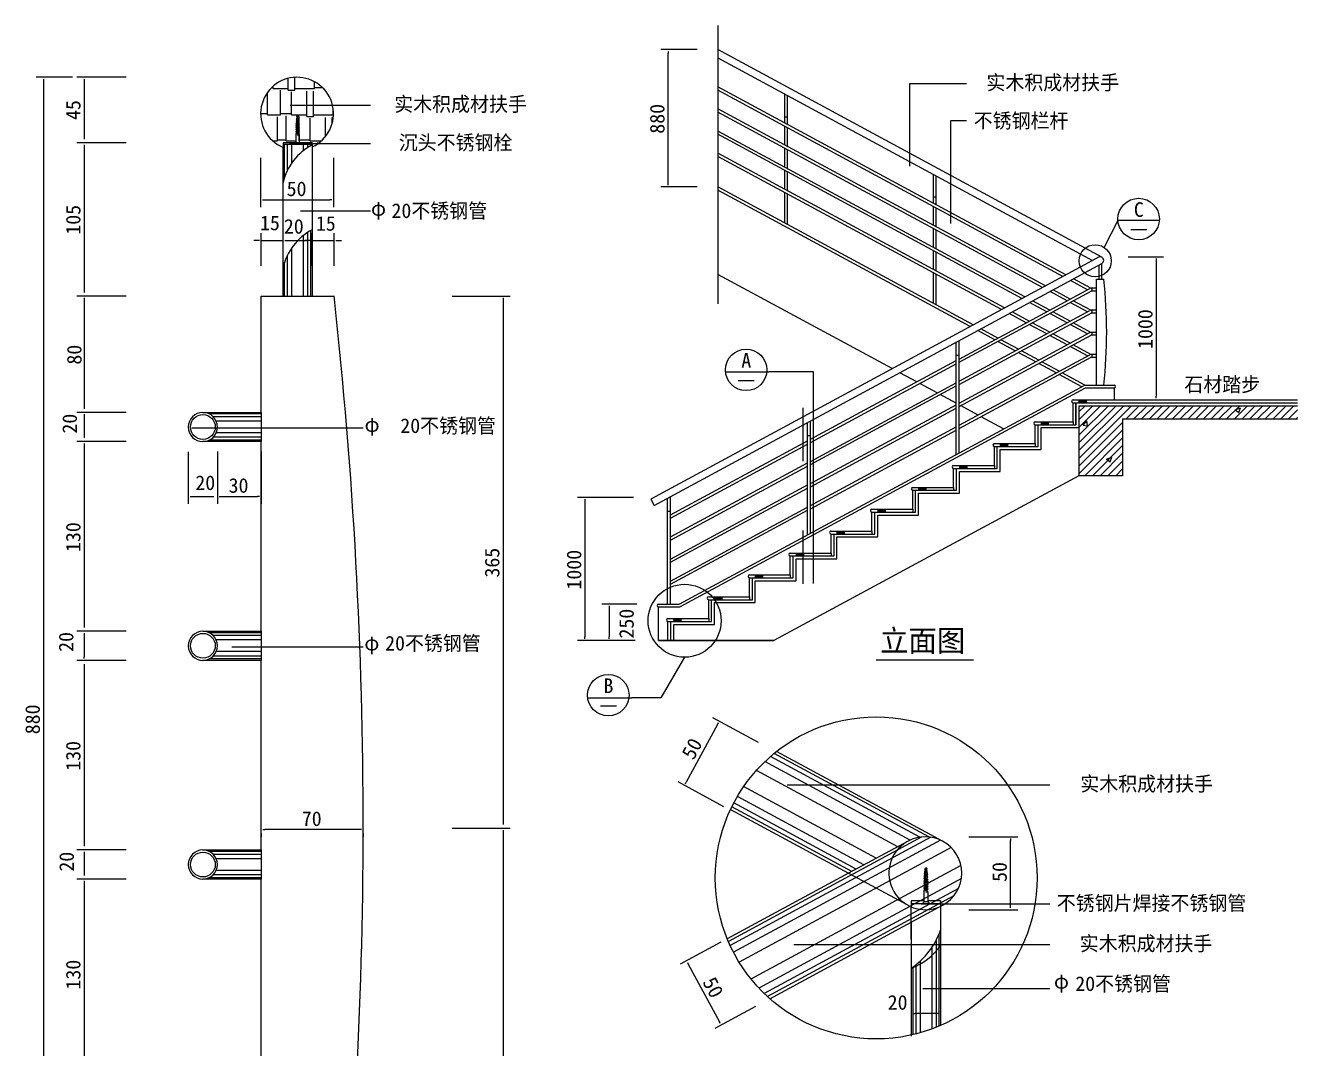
# Model space of a CAD drawing. Header units: metres. Extents: x 120532 to 121405, y 148755 to 149939.
# Drawn here: x 120532 to 121405, y 149237 to 149939 of the extents above; entities that cross this region are included whole.
import ezdxf

# ---------------------------------------------------------------- set-up
doc = ezdxf.new("R2010")
doc.units = ezdxf.units.M
for name, color, linetype in [('2', 2, 'Continuous'), ('3', 3, 'Continuous'), ('4', 4, 'Continuous'), ('7', 7, 'Continuous'), ('bh', 3, 'Continuous'), ('DIM', 3, 'Continuous'), ('TEXT', 3, 'Continuous')]:
    doc.layers.add(name, color=color, linetype=linetype)

# ---------------------------------------------------------------- blocks, each defined once
blk = doc.blocks.new('_DOT')
at = {"color": 0, "linetype": 'ByBlock'}
blk.add_line((-0.5, 0), (-1, 0), dxfattribs=at)

msp = doc.modelspace()

# ---------------------------------------------------------------- linework, layer by layer
for p, q in [((120713.59, 149884), (120727.22, 149884)), ((120720.95, 149884), (120722.2, 149884)), ((120713.25, 149857.66), (120726.88, 149857.66)), ((120720.61, 149857.66), (120721.86, 149857.66)), ((121138.71, 149852.2), (121138.71, 149853.45)), ((120646.26, 149662.82), (120659.89, 149662.82)), ((120653.62, 149662.81), (120654.87, 149662.81)), ((120673.61, 149512.7), (120687.24, 149512.7)), ((120680.97, 149512.7), (120682.22, 149512.7)), ((121054.66, 149417.95), (121068.29, 149417.95)), ((121062.02, 149417.94), (121063.27, 149417.94)), ((121146.45, 149336.38), (121160.08, 149336.38)), ((121153.81, 149336.37), (121155.06, 149336.37)), ((121059.15, 149308.45), (121072.78, 149308.45)), ((121066.51, 149308.45), (121067.76, 149308.45)), ((121147.62, 149278.41), (121161.25, 149278.41)), ((121154.98, 149278.41), (121156.23, 149278.41))]:
    msp.add_line(p, q)
at = {"layer": '2'}
for p, q in [((121254.72, 149677.94), (121404.72, 149677.94)), ((121254.72, 149677.94), (121254.72, 149629.94)), ((121284.72, 149668.94), (121284.72, 149629.94)), ((121284.72, 149668.94), (121404.72, 149668.94)), ((121284.72, 149629.94), (121254.72, 149629.94)), ((120966.39, 149516.94), (121045.46, 149516.94))]:
    msp.add_line(p, q, dxfattribs=at)
at = {"layer": '3'}
for p, q in [((121006.98, 149938.68), (121006.98, 149747.8)), ((120717.78, 149871.13), (120719.65, 149871.81)), ((120717.87, 149872.42), (120719.54, 149873.04)), ((120717.99, 149873.68), (120719.41, 149874.21)), ((120718.08, 149874.9), (120719.32, 149875.35)), ((120718.13, 149876.1), (120719.23, 149876.5)), ((120718.15, 149871.9), (120719.31, 149872.33)), ((120718.19, 149873.17), (120719.28, 149873.57)), ((120718.24, 149874.37), (120719.16, 149874.71)), ((120718.33, 149875.58), (120719.1, 149875.86)), ((120717.72, 149869.81), (120719.72, 149870.49)), ((120717.72, 149868.47), (120719.72, 149869.16)), ((120717.72, 149867.14), (120719.72, 149867.83)), ((120717.72, 149865.8), (120719.72, 149866.49)), ((120717.72, 149864.47), (120719.72, 149865.15)), ((120718.05, 149869.26), (120719.4, 149869.72)), ((120718.05, 149867.91), (120719.38, 149868.39)), ((120718.05, 149866.58), (120719.38, 149867.06)), ((120718.05, 149865.24), (120719.38, 149865.72)), ((120718.13, 149870.6), (120719.33, 149871.04)), ((120718.72, 149864.16), (120719.38, 149864.41)), ((120718.72, 149863.49), (120719.72, 149863.83)), ((120709.72, 149834.49), (120709.72, 149857.16)), ((120711.72, 149839.34), (120711.72, 149857.16)), ((120714.72, 149844.43), (120714.72, 149857.16)), ((120719.72, 149858.26), (120717.72, 149858.26)), ((120722.72, 149852.9), (120722.72, 149857.16)), ((120725.72, 149855.04), (120725.72, 149857.16)), ((120727.72, 149856.25), (120727.72, 149857.16)), ((120722.72, 149753.16), (120722.72, 149794.73)), ((120725.72, 149753.16), (120725.72, 149796.86)), ((120727.72, 149753.16), (120727.72, 149798.07)), ((120714.72, 149753.16), (120714.72, 149786.25)), ((120709.72, 149753.16), (120709.72, 149776.31)), ((120711.72, 149753.16), (120711.72, 149781.16)), ((120693.72, 149672.32), (120658.08, 149672.32)), ((120693.72, 149670.32), (120660.86, 149670.32)), ((120693.72, 149667.32), (120662.88, 149667.32)), ((120693.72, 149654.32), (120658.08, 149654.32)), ((120693.72, 149656.32), (120660.86, 149656.32)), ((120693.72, 149659.32), (120662.88, 149659.32)), ((120693.72, 149522.32), (120658.08, 149522.32)), ((120693.72, 149520.32), (120660.86, 149520.32)), ((120693.72, 149517.32), (120662.88, 149517.32)), ((120693.72, 149506.32), (120660.86, 149506.32)), ((120693.72, 149509.32), (120662.88, 149509.32)), ((120693.72, 149504.32), (120658.08, 149504.32)), ((121145.66, 149382.1), (121043.17, 149437.45)), ((121151.67, 149382.27), (121045.63, 149439.53)), ((121130.42, 149375.56), (121033.48, 149427.9)), ((121138.89, 149380.07), (121039.26, 149433.87)), ((121107.27, 149363.05), (121020.39, 149409.97)), ((121115.69, 149367.6), (121024.69, 149416.74)), ((121098.85, 149358.51), (121016.6, 149402.92)), ((121102.01, 149360.21), (121017.96, 149405.6)), ((121147.05, 149382.27), (121014.25, 149310.55)), ((121153.05, 149382.1), (121015.48, 149307.8)), ((121159.83, 149380.07), (121017.68, 149303.31)), ((121167.15, 149374.94), (121021.62, 149296.35)), ((120693.72, 149372.32), (120658.08, 149372.32)), ((120693.72, 149370.32), (120660.86, 149370.32)), ((120693.72, 149367.32), (120662.88, 149367.32)), ((120693.72, 149359.32), (120662.88, 149359.32)), ((121173.8, 149362.62), (121029.76, 149284.83)), ((121096.74, 149357.37), (121137.48, 149335.37)), ((121148.81, 149357.02), (121149.13, 149357.88)), ((121148.81, 149357.02), (121150.6, 149357.68)), ((121149.07, 149356.38), (121148.81, 149357.02)), ((121148.93, 149358.54), (121149.25, 149359.4)), ((121148.93, 149358.54), (121150.48, 149359.12)), ((121149.13, 149357.88), (121148.93, 149358.54)), ((121149, 149360.04), (121149.73, 149361.37)), ((121149, 149360.04), (121150.37, 149360.55)), ((121149.25, 149359.4), (121149, 149360.04)), ((121149.13, 149357.88), (121150.28, 149358.3)), ((121149.25, 149359.4), (121150.2, 149359.75)), ((121149.73, 149361.37), (121150.37, 149360.55)), ((121150.37, 149360.55), (121150.2, 149359.75)), ((121150.2, 149359.75), (121150.48, 149359.12)), ((121150.48, 149359.12), (121150.28, 149358.3)), ((121150.28, 149358.3), (121150.6, 149357.68)), ((121150.6, 149357.68), (121150.43, 149356.88)), ((120693.72, 149354.32), (120658.08, 149354.32)), ((120693.72, 149356.32), (120660.86, 149356.32)), ((121174.08, 149353.68), (121035.15, 149278.65)), ((121148.48, 149352.19), (121148.99, 149353.17)), ((121148.48, 149352.19), (121150.98, 149353.04)), ((121148.9, 149351.5), (121148.48, 149352.19)), ((121148.48, 149350.51), (121148.9, 149351.5)), ((121148.48, 149350.51), (121150.98, 149351.37)), ((121148.9, 149349.81), (121148.48, 149350.51)), ((121148.48, 149348.85), (121148.9, 149349.81)), ((121148.48, 149348.85), (121150.98, 149349.71)), ((121148.9, 149348.14), (121148.48, 149348.85)), ((121148.55, 149353.83), (121149.02, 149354.8)), ((121148.55, 149353.83), (121150.89, 149354.68)), ((121148.99, 149353.17), (121148.55, 149353.83)), ((121148.66, 149355.45), (121149.07, 149356.38)), ((121148.66, 149355.45), (121150.76, 149356.22)), ((121149.02, 149354.8), (121148.66, 149355.45)), ((121148.9, 149351.5), (121150.59, 149352.08)), ((121148.9, 149349.81), (121150.56, 149350.41)), ((121148.9, 149348.14), (121150.56, 149348.74)), ((121148.99, 149353.17), (121150.49, 149353.72)), ((121149.02, 149354.8), (121150.47, 149355.34)), ((121149.07, 149356.38), (121150.43, 149356.88)), ((121150.43, 149356.88), (121150.76, 149356.22)), ((121150.76, 149356.22), (121150.47, 149355.34)), ((121150.47, 149355.34), (121150.89, 149354.68)), ((121150.89, 149354.68), (121150.49, 149353.72)), ((121150.49, 149353.72), (121150.98, 149353.04)), ((121150.98, 149351.37), (121150.56, 149350.41)), ((121150.56, 149350.41), (121150.98, 149349.71)), ((121150.98, 149349.71), (121150.56, 149348.74)), ((121150.56, 149348.74), (121150.98, 149348.04)), ((121150.98, 149353.04), (121150.59, 149352.08)), ((121150.59, 149352.08), (121150.98, 149351.37)), ((121172.06, 149346.9), (121038.8, 149274.94)), ((121168.91, 149341.79), (121041.1, 149272.77)), ((121148.48, 149347.17), (121148.9, 149348.14)), ((121148.48, 149347.17), (121150.98, 149348.04)), ((121148.9, 149346.48), (121148.48, 149347.17)), ((121148.48, 149345.51), (121148.9, 149346.48)), ((121148.48, 149345.51), (121150.98, 149346.36)), ((121148.48, 149337.75), (121148.48, 149345.51)), ((121148.48, 149345.51), (121148.48, 149345.51)), ((121148.9, 149346.48), (121150.56, 149347.07)), ((121149.73, 149345.12), (121150.56, 149345.43)), ((121149.73, 149344.29), (121150.98, 149344.71)), ((121150.98, 149348.04), (121150.56, 149347.07)), ((121150.56, 149347.07), (121150.98, 149346.36)), ((121150.98, 149346.36), (121150.56, 149345.43)), ((121150.56, 149345.43), (121150.98, 149344.71)), ((121150.98, 149344.71), (121150.98, 149337.75)), ((121148.48, 149338.37), (121139.73, 149338.37)), ((121139.73, 149338.37), (121139.73, 149334.3)), ((121159.73, 149336.37), (121139.73, 149336.37)), ((121139.73, 149312.2), (121139.73, 149334.3)), ((121147.23, 149336.37), (121148.48, 149337.75)), ((121152.23, 149336.37), (121147.23, 149336.37)), ((121150.98, 149337.75), (121148.48, 149337.75)), ((121159.73, 149338.37), (121150.98, 149338.37)), ((121150.98, 149337.75), (121152.23, 149336.37)), ((121159.73, 149338.37), (121159.73, 149334.62)), ((121158.73, 149315.64), (121158.73, 149252.53)), ((121153.73, 149306.27), (121153.73, 149250.55)), ((121156.73, 149311.32), (121156.73, 149251.7)), ((121145.73, 149296.97), (121145.73, 149247.95)), ((121140.73, 149292.93), (121140.73, 149246.66)), ((121142.73, 149294.42), (121142.73, 149247.15))]:
    msp.add_line(p, q, dxfattribs=at)
for centre, radius in [((121265.89, 149777.29), 11.04), ((120984.22, 149530.48), 25.03), ((121115.67, 149354.18), 110.4)]:
    msp.add_circle(centre, radius, dxfattribs=at)
for centre, radius, start, end in [((120747.06, 149821.92), 39.41, 117.75, 166.68), ((120747.06, 149763.74), 39.41, 117.75, 166.68), ((121149.36, 149357.37), 25, 114.44, 294.44)]:
    msp.add_arc(centre, radius, start, end, dxfattribs=at)
at = {"layer": '4'}
for p, q in [((121270.45, 149779.81), (121006.98, 149922.08)), ((121006.98, 149916.4), (121264, 149777.61)), ((120708.72, 149858.16), (120708.72, 149855.09)), ((120717.63, 149858.16), (120708.72, 149858.16)), ((120708.72, 149753.16), (120708.72, 149855.09)), ((120728.72, 149858.16), (120719.81, 149858.16)), ((120728.72, 149858.16), (120728.72, 149855.41)), ((120728.72, 149855.41), (120728.72, 149753.16)), ((121182.2, 149733.44), (121006.98, 149827.97)), ((121264, 149777.61), (120960.93, 149613.96)), ((121268.07, 149779.81), (121264, 149777.61)), ((120963.32, 149609.56), (121270.45, 149775.41)), ((121126.52, 149703.38), (121006.98, 149767.87)), ((120693.72, 149673.32), (120693.72, 149753.16)), ((120693.72, 149753.16), (120708.72, 149753.16)), ((120708.72, 149753.16), (120728.72, 149753.16)), ((120728.72, 149753.16), (120743.72, 149753.16)), ((121199.17, 149724.29), (121187.47, 149730.6)), ((121213.19, 149716.73), (121201.24, 149723.17)), ((121227.21, 149709.17), (121215.26, 149715.61)), ((121241.22, 149701.6), (121229.28, 149708.05)), ((121143.46, 149694.24), (121131.79, 149700.54)), ((121258.79, 149692.13), (121243.29, 149700.49)), ((120980.39, 149541.94), (121258.79, 149692.13)), ((121157.48, 149686.67), (121145.53, 149693.12)), ((121258.79, 149692.13), (121278.8, 149692.13)), ((121278.8, 149690.13), (121278.8, 149681.94)), ((121170.55, 149679.62), (121159.55, 149685.56)), ((121250.72, 149681.94), (121278.8, 149681.94)), ((121250.72, 149666.94), (121250.72, 149679.94)), ((121278.8, 149681.94), (121404.72, 149681.94)), ((120653.72, 149673.32), (120693.72, 149673.32)), ((120693.72, 149673.32), (120693.72, 149653.32)), ((121185.52, 149671.55), (121173.57, 149678)), ((121203.08, 149662.07), (121187.59, 149670.43)), ((121224.72, 149666.94), (121250.72, 149666.94)), ((121224.72, 149651.94), (121224.72, 149664.94)), ((120693.72, 149653.32), (120653.72, 149653.32)), ((120693.72, 149523.32), (120693.72, 149653.32)), ((121196.72, 149651.94), (121224.72, 149651.94)), ((121196.72, 149649.94), (121196.72, 149649.94)), ((121196.72, 149636.94), (121196.72, 149649.94)), ((121168.72, 149636.94), (121196.72, 149636.94)), ((121254.72, 149629.94), (121045.46, 149516.94)), ((121168.72, 149621.94), (121168.72, 149634.94)), ((121168.72, 149634.94), (121168.72, 149634.94)), ((121140.72, 149621.94), (121168.72, 149621.94)), ((121140.72, 149606.94), (121140.72, 149619.94)), ((121140.72, 149619.94), (121140.72, 149619.94)), ((120960.93, 149613.96), (120963.32, 149609.56)), ((121112.72, 149606.94), (121140.72, 149606.94)), ((121112.72, 149591.94), (121112.72, 149604.94)), ((121084.72, 149591.94), (121112.72, 149591.94)), ((121084.72, 149576.94), (121084.72, 149589.94)), ((121084.72, 149589.94), (121084.72, 149589.94)), ((121056.72, 149576.94), (121084.72, 149576.94)), ((121056.72, 149561.94), (121056.72, 149574.94)), ((121028.72, 149561.94), (121056.72, 149561.94)), ((121028.72, 149546.94), (121028.72, 149559.94)), ((121028.72, 149559.94), (121028.72, 149559.94)), ((120966.39, 149541.94), (120980.39, 149541.94)), ((121000.72, 149546.94), (121028.72, 149546.94)), ((121000.72, 149531.94), (121000.72, 149544.94)), ((121000.72, 149544.94), (121000.72, 149544.94)), ((120966.39, 149516.94), (120966.39, 149539.94)), ((120972.72, 149531.94), (121000.72, 149531.94)), ((120653.72, 149523.32), (120693.72, 149523.32)), ((120693.72, 149523.32), (120693.72, 149503.32)), ((120972.72, 149516.94), (120972.72, 149529.94)), ((121045.46, 149516.94), (120966.39, 149516.94)), ((120693.72, 149503.32), (120653.72, 149503.32)), ((120693.72, 149373.32), (120693.72, 149503.32)), ((121161.24, 149379.37), (121047.32, 149440.89)), ((121015.74, 149401.12), (121096.74, 149357.37)), ((121137.48, 149379.37), (121096.74, 149357.37)), ((120653.72, 149373.32), (120693.72, 149373.32)), ((120693.72, 149373.32), (120693.72, 149353.32)), ((121096.74, 149357.37), (121013.47, 149312.41)), ((120693.72, 149353.32), (120653.72, 149353.32)), ((120693.72, 149223.32), (120693.72, 149353.32)), ((121042.68, 149271.35), (121161.24, 149335.37)), ((121159.73, 149334.56), (121159.73, 149252.95)), ((121139.73, 149323.76), (121139.73, 149245.6))]:
    msp.add_line(p, q, dxfattribs=at)
for centre, radius, start, end in [((120718.35, 149878.16), 25, 294.5, 247.34), ((121269.26, 149777.61), 2.5, 61.63, 118.37), ((121269.26, 149777.61), 2.5, 298.37, 61.63), ((117450.74, 149389.67), 3312.97, 353.65, 6.3), ((121278.8, 149691.13), 1, 270, 90), ((121250.72, 149680.94), 1, 90, 270), ((120653.72, 149663.32), 10, 90, 270), ((120653.72, 149663.32), 10, 270, 90), ((121224.72, 149665.94), 1, 90, 270), ((121196.72, 149650.94), 1, 90, 270), ((121168.72, 149635.94), 1, 90, 270), ((121140.72, 149620.94), 1, 90, 270), ((121112.71, 149605.94), 1, 89.41, 270.59), ((121084.71, 149590.94), 1, 89.82, 270.18), ((121056.72, 149575.94), 1, 90, 270), ((121028.72, 149560.94), 1, 90, 270), ((120966.39, 149540.94), 1, 90, 270), ((121000.72, 149545.94), 1, 90, 270), ((120972.72, 149530.94), 1, 90, 270), ((120653.72, 149513.32), 10, 90, 270), ((120653.72, 149513.32), 10, 270, 90), ((121149.36, 149357.37), 25, 61.63, 118.37), ((121149.36, 149357.37), 25, 298.37, 61.63), ((120653.72, 149363.32), 10, 90, 270), ((120653.72, 149363.32), 10, 270, 90)]:
    msp.add_arc(centre, radius, start, end, dxfattribs=at)
at = {"layer": '7'}
for p, q in [((121245.71, 149767.74), (121006.98, 149896.52)), ((121243.64, 149766.62), (121006.98, 149894.29)), ((121052.88, 149871.76), (121052.88, 149891.61)), ((121054.88, 149870.68), (121054.88, 149890.53)), ((121231.7, 149760.17), (121006.98, 149881.4)), ((120717.78, 149871.13), (120718.15, 149871.9)), ((120717.87, 149872.42), (120718.19, 149873.17)), ((120718.15, 149871.9), (120717.87, 149872.42)), ((120717.99, 149873.68), (120718.24, 149874.37)), ((120718.19, 149873.17), (120717.99, 149873.68)), ((120718.08, 149874.9), (120718.33, 149875.58)), ((120718.24, 149874.37), (120718.08, 149874.9)), ((120718.13, 149876.1), (120718.72, 149877.16)), ((120718.33, 149875.58), (120718.13, 149876.1)), ((120718.72, 149877.16), (120719.23, 149876.5)), ((120719.23, 149876.5), (120719.1, 149875.86)), ((120719.1, 149875.86), (120719.32, 149875.35)), ((120719.32, 149875.35), (120719.16, 149874.71)), ((120719.16, 149874.71), (120719.41, 149874.21)), ((120719.41, 149874.21), (120719.28, 149873.57)), ((120719.28, 149873.57), (120719.54, 149873.04)), ((120719.54, 149873.04), (120719.31, 149872.33)), ((120719.31, 149872.33), (120719.65, 149871.81)), ((120719.65, 149871.81), (120719.33, 149871.04)), ((121229.63, 149759.05), (121006.98, 149879.17)), ((121052.88, 149876.09), (121054.88, 149876.09)), ((120717.72, 149869.81), (120718.13, 149870.6)), ((120718.05, 149869.26), (120717.72, 149869.81)), ((120717.72, 149868.47), (120718.05, 149869.26)), ((120718.05, 149867.91), (120717.72, 149868.47)), ((120717.72, 149867.14), (120718.05, 149867.91)), ((120718.05, 149866.58), (120717.72, 149867.14)), ((120717.72, 149865.8), (120718.05, 149866.58)), ((120718.05, 149865.24), (120717.72, 149865.8)), ((120717.72, 149864.47), (120718.05, 149865.24)), ((120717.72, 149858.26), (120717.72, 149864.47)), ((120717.72, 149864.47), (120717.72, 149864.47)), ((120718.13, 149870.6), (120717.78, 149871.13)), ((120719.33, 149871.04), (120719.72, 149870.49)), ((120719.72, 149869.16), (120719.38, 149868.39)), ((120719.38, 149868.39), (120719.72, 149867.83)), ((120719.72, 149867.83), (120719.38, 149867.06)), ((120719.38, 149867.06), (120719.72, 149866.49)), ((120719.72, 149866.49), (120719.38, 149865.72)), ((120719.38, 149865.72), (120719.72, 149865.15)), ((120719.72, 149865.15), (120719.38, 149864.41)), ((120719.38, 149864.41), (120719.72, 149863.83)), ((120719.72, 149870.49), (120719.4, 149869.72)), ((120719.4, 149869.72), (120719.72, 149869.16)), ((120719.72, 149863.83), (120719.72, 149858.26)), ((121217.69, 149752.6), (121006.98, 149866.28)), ((121215.62, 149751.49), (121006.98, 149864.04)), ((121052.88, 149856.64), (121052.88, 149869.53)), ((121054.88, 149855.56), (121054.88, 149868.45)), ((120728.72, 149857.16), (120708.72, 149857.16)), ((120716.72, 149857.16), (120717.72, 149858.26)), ((120720.72, 149857.16), (120716.72, 149857.16)), ((120719.72, 149858.26), (120720.72, 149857.16)), ((121052.88, 149841.51), (121052.88, 149854.4)), ((121203.68, 149745.04), (121006.98, 149851.15)), ((121201.61, 149743.92), (121006.98, 149848.92)), ((121054.88, 149840.43), (121054.88, 149853.33)), ((121052.88, 149826.39), (121052.88, 149839.28)), ((121054.88, 149825.31), (121054.88, 149838.2)), ((121154.88, 149816.74), (121154.88, 149836.54)), ((121156.88, 149815.66), (121156.88, 149835.46)), ((121180.1, 149732.31), (121006.98, 149825.7)), ((121052.88, 149803.21), (121052.88, 149824.16)), ((121054.88, 149802.13), (121054.88, 149823.08)), ((121154.88, 149821.07), (121156.88, 149821.07)), ((121154.88, 149801.61), (121154.88, 149814.51)), ((121156.88, 149800.53), (121156.88, 149813.43)), ((121154.88, 149786.49), (121154.88, 149799.38)), ((121156.88, 149785.41), (121156.88, 149798.3)), ((121154.88, 149771.37), (121154.88, 149784.26)), ((121156.88, 149770.29), (121156.88, 149783.18)), ((121154.88, 149748.19), (121154.88, 149769.13)), ((121156.88, 149747.11), (121156.88, 149768.05)), ((121268.3, 149774.25), (121268.3, 149764.61)), ((121270.3, 149775.33), (121270.3, 149764.61)), ((121260.64, 149757.45), (121248.9, 149763.78)), ((121262.87, 149758.48), (121250.97, 149764.9)), ((121266.8, 149758.48), (121262.8, 149758.48)), ((121266.8, 149692.13), (121266.8, 149764.61)), ((121266.8, 149764.61), (121271.8, 149764.61)), ((121172.55, 149709.93), (121262.24, 149758.31)), ((121172.55, 149707.7), (121263.04, 149756.51)), ((121234.67, 149743.44), (121222.95, 149749.76)), ((121246.62, 149749.89), (121234.89, 149756.21)), ((121248.69, 149751), (121236.96, 149757.33)), ((121262.87, 149743.35), (121250.76, 149749.89)), ((121266.8, 149756.48), (121262.98, 149756.48)), ((121172.55, 149694.8), (121262.24, 149743.19)), ((121172.55, 149692.57), (121263.04, 149741.39)), ((121218.59, 149734.76), (121206.87, 149741.08)), ((121220.65, 149735.88), (121208.94, 149742.2)), ((121232.6, 149742.32), (121220.88, 149748.65)), ((121246.62, 149734.76), (121234.67, 149741.21)), ((121248.69, 149735.88), (121236.74, 149742.32)), ((121260.64, 149742.32), (121248.69, 149748.77)), ((121266.8, 149743.36), (121262.8, 149743.36)), ((121266.8, 149741.36), (121262.98, 149741.36)), ((121232.6, 149727.2), (121220.65, 149733.65)), ((121234.67, 149728.32), (121222.72, 149734.76)), ((121260.64, 149727.2), (121248.69, 149733.65)), ((121262.86, 149728.23), (121250.76, 149734.76)), ((121172.55, 149679.68), (121262.24, 149728.06)), ((121172.55, 149677.45), (121263.04, 149726.26)), ((121197.07, 149723.15), (121185.36, 149729.47)), ((121246.62, 149719.64), (121234.67, 149726.08)), ((121248.69, 149720.75), (121236.74, 149727.2)), ((121266.8, 149728.23), (121262.8, 149728.23)), ((121266.8, 149726.23), (121262.98, 149726.23)), ((121170.55, 149644.53), (121170.55, 149721.47)), ((121172.55, 149645.6), (121172.55, 149722.55)), ((121211.08, 149715.59), (121199.14, 149722.04)), ((121260.64, 149712.08), (121248.69, 149718.52)), ((121262.86, 149713.11), (121250.76, 149719.64)), ((121070.56, 149654.91), (121170.55, 149708.85)), ((121070.56, 149652.67), (121170.55, 149706.62)), ((121172.55, 149712.26), (121170.55, 149712.26)), ((121172.55, 149664.56), (121262.24, 149712.94)), ((121172.55, 149662.32), (121263.04, 149711.14)), ((121225.1, 149708.03), (121213.15, 149714.47)), ((121239.12, 149700.47), (121227.17, 149706.91)), ((121266.8, 149713.11), (121262.8, 149713.11)), ((121266.8, 149711.11), (121262.98, 149711.11)), ((121256.68, 149690.99), (121241.19, 149699.35)), ((120980.9, 149539.94), (121259.29, 149690.13)), ((121070.56, 149639.78), (121170.55, 149693.73)), ((121070.56, 149637.55), (121170.55, 149691.49)), ((121259.29, 149690.13), (121278.8, 149690.13)), ((121250.72, 149679.94), (121404.72, 149679.94)), ((121252.72, 149664.94), (121252.72, 149679.94)), ((121252.72, 149679.94), (121252.72, 149664.94)), ((121254.72, 149681.94), (121254.72, 149679.94)), ((121259.72, 149681.94), (121259.72, 149679.94)), ((121070.56, 149624.66), (121170.55, 149678.6)), ((121070.56, 149622.42), (121170.55, 149676.37)), ((121068.56, 149589.5), (121068.56, 149666.39)), ((121070.56, 149590.58), (121070.56, 149667.47)), ((121070.56, 149609.53), (121170.55, 149663.48)), ((121224.72, 149664.94), (121252.72, 149664.94)), ((121226.72, 149649.94), (121226.72, 149664.94)), ((121228.72, 149666.94), (121228.72, 149664.94)), ((121228.72, 149647.94), (121228.72, 149662.94)), ((121228.72, 149662.94), (121254.72, 149662.94)), ((121233.72, 149666.94), (121233.72, 149664.94)), ((121250.72, 149666.94), (121250.72, 149664.94)), ((120974.49, 149603.08), (121068.56, 149653.83)), ((121070.56, 149657.24), (121068.56, 149657.24)), ((121070.56, 149607.3), (121170.55, 149661.24)), ((120974.49, 149600.84), (121068.56, 149651.59)), ((121196.72, 149649.94), (121226.72, 149649.94)), ((121198.72, 149634.94), (121198.72, 149649.94)), ((121200.72, 149651.94), (121200.72, 149649.94)), ((121200.72, 149632.94), (121200.72, 149647.94)), ((121200.72, 149647.94), (121228.72, 149647.94)), ((121205.72, 149651.94), (121205.72, 149649.94)), ((121224.72, 149651.94), (121224.72, 149649.94)), ((120974.49, 149587.95), (121068.56, 149638.7)), ((120974.49, 149585.72), (121068.56, 149636.47)), ((121172.72, 149636.94), (121172.72, 149634.94)), ((121177.72, 149636.94), (121177.72, 149634.94)), ((121196.72, 149636.94), (121196.72, 149634.94)), ((121168.72, 149634.94), (121198.72, 149634.94)), ((121170.72, 149619.94), (121170.72, 149634.94)), ((121172.72, 149617.94), (121172.72, 149632.94)), ((121172.72, 149632.94), (121200.72, 149632.94)), ((120974.49, 149572.83), (121068.56, 149623.58)), ((120974.49, 149570.6), (121068.56, 149621.35)), ((121140.72, 149619.94), (121170.72, 149619.94)), ((121142.72, 149604.94), (121142.72, 149619.94)), ((121144.72, 149621.94), (121144.72, 149619.94)), ((121149.72, 149621.94), (121149.72, 149619.94)), ((121168.72, 149621.94), (121168.72, 149619.94)), ((120972.49, 149541.94), (120972.49, 149614.52)), ((120974.49, 149541.94), (120974.49, 149615.6)), ((121144.72, 149602.94), (121144.72, 149617.94)), ((121144.72, 149617.94), (121172.72, 149617.94)), ((120974.49, 149605.45), (120972.49, 149605.45)), ((120974.49, 149557.7), (121068.56, 149608.45)), ((120974.49, 149555.47), (121068.56, 149606.22)), ((121112.72, 149604.94), (121142.72, 149604.94)), ((121114.72, 149589.94), (121114.72, 149604.94)), ((121116.72, 149606.94), (121116.72, 149604.94)), ((121116.72, 149587.94), (121116.72, 149602.94)), ((121116.72, 149602.94), (121144.72, 149602.94)), ((121121.72, 149606.94), (121121.72, 149604.94)), ((121140.72, 149606.94), (121140.72, 149604.94)), ((121084.72, 149589.94), (121114.72, 149589.94)), ((121086.72, 149574.94), (121086.72, 149589.94)), ((121088.72, 149591.94), (121088.72, 149589.94)), ((121088.72, 149572.94), (121088.72, 149587.94)), ((121088.72, 149587.94), (121116.72, 149587.94)), ((121093.72, 149591.94), (121093.72, 149589.94)), ((121112.72, 149591.94), (121112.72, 149589.94)), ((121060.72, 149576.94), (121060.72, 149574.94)), ((121065.72, 149576.94), (121065.72, 149574.94)), ((121084.72, 149576.94), (121084.72, 149574.94)), ((121056.72, 149574.94), (121086.72, 149574.94)), ((121058.72, 149559.94), (121058.72, 149574.94)), ((121060.72, 149557.94), (121060.72, 149572.94)), ((121060.72, 149572.94), (121088.72, 149572.94)), ((121028.72, 149559.94), (121058.72, 149559.94)), ((121030.72, 149544.94), (121030.72, 149559.94)), ((121032.72, 149561.94), (121032.72, 149559.94)), ((121032.72, 149542.94), (121032.72, 149557.94)), ((121032.72, 149557.94), (121060.72, 149557.94)), ((121037.72, 149561.94), (121037.72, 149559.94)), ((121056.72, 149561.94), (121056.72, 149559.94)), ((120974.49, 149541.94), (120974.49, 149555.47)), ((121000.72, 149544.94), (121030.72, 149544.94)), ((121002.72, 149529.94), (121002.72, 149544.94)), ((121004.72, 149546.94), (121004.72, 149544.94)), ((121004.72, 149527.94), (121004.72, 149542.94)), ((121004.72, 149542.94), (121032.72, 149542.94)), ((121009.72, 149546.94), (121009.72, 149544.94)), ((121028.72, 149546.94), (121028.72, 149544.94)), ((120966.39, 149539.94), (120980.9, 149539.94)), ((120976.72, 149531.94), (120976.72, 149529.94)), ((120981.72, 149531.94), (120981.72, 149529.94)), ((121000.72, 149531.94), (121000.72, 149529.94)), ((120972.72, 149529.94), (121002.72, 149529.94)), ((120974.72, 149516.94), (120974.72, 149529.94)), ((120976.72, 149516.94), (120976.72, 149527.94)), ((120976.72, 149527.94), (121004.72, 149527.94))]:
    msp.add_line(p, q, dxfattribs=at)
for centre in [(120653.72, 149663.32), (120653.72, 149513.32), (120653.72, 149363.32)]:
    msp.add_circle(centre, 8.5, dxfattribs=at)
for centre, radius, start, end in [((121262.8, 149757.48), 1, 284.19, 123.8), ((120944.42, 149728.37), 329.37, 353.68, 6.32), ((121262.8, 149742.36), 1, 284.19, 123.8), ((121262.8, 149727.23), 1, 284.19, 123.8), ((121262.8, 149712.11), 1, 284.19, 123.8)]:
    msp.add_arc(centre, radius, start, end, dxfattribs=at)
at = {"layer": 'bh'}
for p, q in [((120712.34, 149894.34), (120712.34, 149902.43)), ((120716.84, 149894.34), (120716.84, 149903.11)), ((120730.34, 149895.47), (120730.34, 149900.1)), ((120698.09, 149877.47), (120698.09, 149892.81)), ((120701.06, 149896.22), (120701.84, 149896.22)), ((120701.84, 149895.47), (120701.84, 149896.93)), ((120701.84, 149895.47), (120712.34, 149895.47)), ((120707.09, 149877.47), (120707.09, 149894.34)), ((120712.34, 149894.34), (120716.84, 149894.34)), ((120714.59, 149877.47), (120714.59, 149893.22)), ((120716.84, 149895.47), (120730.34, 149895.47)), ((120725.09, 149876.34), (120725.09, 149893.59)), ((120729.59, 149876.34), (120729.59, 149893.59)), ((120730.34, 149896.22), (120735.64, 149896.22)), ((120736.34, 149895.47), (120736.34, 149895.52)), ((120736.34, 149895.47), (120736.39, 149895.47)), ((120743.09, 149877.47), (120743.09, 149881.76)), ((120693.35, 149878.22), (120698.09, 149878.22)), ((120698.09, 149877.47), (120707.09, 149877.47)), ((120704.84, 149859.47), (120704.84, 149875.97)), ((120707.09, 149878.22), (120714.59, 149878.22)), ((120710.84, 149859.47), (120710.84, 149876.72)), ((120714.59, 149877.47), (120725.09, 149877.47)), ((120719.84, 149859.47), (120719.84, 149876.34)), ((120725.09, 149876.34), (120729.59, 149876.34)), ((120727.34, 149859.47), (120727.34, 149875.22)), ((120729.59, 149877.47), (120743.09, 149877.47)), ((120737.84, 149862.5), (120737.84, 149875.59)), ((120742.34, 149871.13), (120742.34, 149875.59)), ((120743.09, 149878.22), (120743.35, 149878.22)), ((120701.75, 149859.47), (120704.84, 149859.47)), ((120704.84, 149860.22), (120710.84, 149860.22)), ((120710.84, 149859.47), (120717.72, 149859.47)), ((120719.72, 149859.47), (120719.84, 149859.47)), ((120719.84, 149860.22), (120727.34, 149860.22)), ((120723.59, 149858.16), (120723.59, 149858.72)), ((120727.34, 149859.47), (120734.95, 149859.47)), ((120732.59, 149857.61), (120732.59, 149858.34)), ((121254.72, 149681.26), (121255.4, 149681.94)), ((121254.72, 149680.37), (121256.28, 149681.94)), ((121255.17, 149679.94), (121257.17, 149681.94)), ((121256.05, 149679.94), (121258.05, 149681.94)), ((121256.94, 149679.94), (121258.94, 149681.94)), ((121257.82, 149679.94), (121259.72, 149681.84)), ((121258.7, 149679.94), (121259.72, 149680.95)), ((121259.59, 149679.94), (121259.72, 149680.07)), ((121228.72, 149666.75), (121228.91, 149666.94)), ((121228.72, 149665.86), (121229.79, 149666.94)), ((121228.72, 149664.98), (121230.68, 149666.94)), ((121229.56, 149664.94), (121231.56, 149666.94)), ((121230.45, 149664.94), (121232.45, 149666.94)), ((121231.33, 149664.94), (121233.33, 149666.94)), ((121232.21, 149664.94), (121233.72, 149666.44)), ((121233.1, 149664.94), (121233.72, 149665.56)), ((121200.72, 149651.12), (121201.54, 149651.94)), ((121200.72, 149650.24), (121202.42, 149651.94)), ((121201.3, 149649.94), (121203.3, 149651.94)), ((121202.19, 149649.94), (121204.19, 149651.94)), ((121203.07, 149649.94), (121205.07, 149651.94)), ((121203.96, 149649.94), (121205.72, 149651.7)), ((121204.84, 149649.94), (121205.72, 149650.82)), ((121172.72, 149636.38), (121173.28, 149636.94)), ((121172.72, 149635.5), (121174.16, 149636.94)), ((121173.05, 149634.94), (121175.05, 149636.94)), ((121173.93, 149634.94), (121175.93, 149636.94)), ((121174.81, 149634.94), (121176.81, 149636.94)), ((121175.7, 149634.94), (121177.7, 149636.94)), ((121176.58, 149634.94), (121177.72, 149636.08)), ((121177.47, 149634.94), (121177.72, 149635.19)), ((121144.72, 149621.64), (121145.02, 149621.94)), ((121144.72, 149620.75), (121145.9, 149621.94)), ((121144.79, 149619.94), (121146.79, 149621.94)), ((121145.67, 149619.94), (121147.67, 149621.94)), ((121146.56, 149619.94), (121148.56, 149621.94)), ((121147.44, 149619.94), (121149.44, 149621.94)), ((121148.32, 149619.94), (121149.72, 149621.33)), ((121149.21, 149619.94), (121149.72, 149620.45)), ((121116.72, 149606.9), (121116.76, 149606.94)), ((121116.72, 149606.01), (121117.65, 149606.94)), ((121116.72, 149605.13), (121118.53, 149606.94)), ((121117.41, 149604.94), (121119.41, 149606.94)), ((121118.3, 149604.94), (121120.3, 149606.94)), ((121119.18, 149604.94), (121121.18, 149606.94)), ((121120.06, 149604.94), (121121.72, 149606.59)), ((121120.95, 149604.94), (121121.72, 149605.71)), ((121088.72, 149591.27), (121089.39, 149591.94)), ((121088.72, 149590.39), (121090.27, 149591.94)), ((121089.15, 149589.94), (121091.15, 149591.94)), ((121090.04, 149589.94), (121092.04, 149591.94)), ((121090.92, 149589.94), (121092.92, 149591.94)), ((121091.81, 149589.94), (121093.72, 149591.85)), ((121092.69, 149589.94), (121093.72, 149590.97)), ((121093.57, 149589.94), (121093.72, 149590.08)), ((121060.72, 149576.2), (121061.46, 149576.94)), ((121060.72, 149575.31), (121062.34, 149576.94)), ((121061.23, 149574.94), (121063.23, 149576.94)), ((121062.11, 149574.94), (121064.11, 149576.94)), ((121063, 149574.94), (121065, 149576.94)), ((121063.88, 149574.94), (121065.72, 149576.78)), ((121064.76, 149574.94), (121065.72, 149575.89)), ((121065.65, 149574.94), (121065.72, 149575.01)), ((121032.72, 149561.2), (121033.46, 149561.94)), ((121032.72, 149560.31), (121034.34, 149561.94)), ((121033.23, 149559.94), (121035.23, 149561.94)), ((121034.11, 149559.94), (121036.11, 149561.94)), ((121035, 149559.94), (121037, 149561.94)), ((121035.88, 149559.94), (121037.72, 149561.78)), ((121036.76, 149559.94), (121037.72, 149560.89)), ((121037.65, 149559.94), (121037.72, 149560.01)), ((121004.72, 149546.2), (121005.46, 149546.94)), ((121004.72, 149545.31), (121006.34, 149546.94)), ((121005.23, 149544.94), (121007.23, 149546.94)), ((121006.11, 149544.94), (121008.11, 149546.94)), ((121007, 149544.94), (121009, 149546.94)), ((121007.88, 149544.94), (121009.72, 149546.78)), ((121008.76, 149544.94), (121009.72, 149545.89)), ((121009.65, 149544.94), (121009.72, 149545.01)), ((120976.72, 149531.2), (120977.46, 149531.94)), ((120976.72, 149530.31), (120978.34, 149531.94)), ((120977.23, 149529.94), (120979.23, 149531.94)), ((120978.11, 149529.94), (120980.11, 149531.94)), ((120979, 149529.94), (120981, 149531.94)), ((120979.88, 149529.94), (120981.72, 149531.78)), ((120980.76, 149529.94), (120981.72, 149530.89)), ((120981.65, 149529.94), (120981.72, 149530.01))]:
    msp.add_line(p, q, dxfattribs=at)
at = {"layer": 'DIM'}
for p, q in [((120992.81, 149922.08), (120967.9, 149922.08)), ((120972.9, 149830.47), (120972.9, 149919.58)), ((120564.25, 149903.16), (120539.38, 149903.16)), ((120544.38, 149900.66), (120544.38, 149025.82)), ((120601.06, 149903.16), (120567.25, 149903.16)), ((120572.25, 149900.66), (120572.25, 149860.66)), ((120601.06, 149858.16), (120567.25, 149858.16)), ((120601.06, 149858.16), (120567.25, 149858.16)), ((120572.25, 149855.66), (120572.25, 149755.66)), ((120693.35, 149847.94), (120693.35, 149814.19)), ((120743.35, 149847.94), (120743.35, 149814.19)), ((120992.81, 149827.97), (120967.9, 149827.97)), ((120695.85, 149819.19), (120740.85, 149819.19)), ((120693.72, 149773.78), (120693.72, 149796.16)), ((120708.72, 149773.78), (120708.72, 149796.16)), ((120708.72, 149773.78), (120708.72, 149796.16)), ((120728.72, 149773.78), (120728.72, 149796.16)), ((120728.72, 149773.78), (120728.72, 149796.16)), ((120743.72, 149773.78), (120743.72, 149796.16)), ((120691.22, 149791.16), (120688.72, 149791.16)), ((120693.72, 149791.16), (120708.72, 149791.16)), ((120711.22, 149791.16), (120726.22, 149791.16)), ((120711.22, 149791.16), (120713.72, 149791.16)), ((120726.22, 149791.16), (120723.72, 149791.16)), ((120728.72, 149791.16), (120743.72, 149791.16)), ((120746.22, 149791.16), (120748.72, 149791.16)), ((121288.43, 149780.1), (121312.73, 149780.1)), ((121307.73, 149777.6), (121307.73, 149684.43)), ((120601.06, 149753.16), (120567.25, 149753.16)), ((120601.06, 149753.16), (120567.25, 149753.16)), ((120572.25, 149750.66), (120572.25, 149675.82)), ((120824.67, 149753.16), (120864.63, 149753.16)), ((120859.63, 149750.66), (120859.63, 149390.67)), ((121288.43, 149681.93), (121312.73, 149681.93)), ((120601.06, 149673.32), (120567.25, 149673.32)), ((120601.06, 149673.32), (120567.25, 149673.32)), ((121254.72, 149673.65), (121259.01, 149677.94)), ((121254.72, 149668.34), (121264.31, 149677.94)), ((121254.72, 149663.04), (121269.62, 149677.94)), ((121254.72, 149657.74), (121274.92, 149677.94)), ((121254.72, 149652.43), (121280.22, 149677.94)), ((121254.72, 149647.13), (121285.53, 149677.94)), ((121254.72, 149641.83), (121290.83, 149677.94)), ((121287.13, 149668.94), (121296.13, 149677.94)), ((121288.37, 149677.94), (121289, 149677.51)), ((121289.01, 149677.51), (121289.16, 149677.94)), ((121291.82, 149677.89), (121291.82, 149677.89)), ((121292.44, 149668.94), (121301.44, 149677.94)), ((121297.74, 149668.94), (121306.74, 149677.94)), ((121303.04, 149668.94), (121312.04, 149677.94)), ((121303.48, 149672.72), (121303.48, 149672.72)), ((121308.35, 149668.94), (121317.35, 149677.94)), ((121313.65, 149668.94), (121322.65, 149677.94)), ((121318.95, 149668.94), (121327.95, 149677.94)), ((121319.85, 149676.71), (121319.85, 149676.71)), ((121324.26, 149668.94), (121333.26, 149677.94)), ((121329.56, 149668.94), (121338.56, 149677.94)), ((121330.43, 149676.41), (121330.43, 149676.41)), ((121334.86, 149668.94), (121343.86, 149677.94)), ((121340.17, 149668.94), (121349.17, 149677.94)), ((121345.47, 149668.94), (121354.47, 149677.94)), ((121347.87, 149675.52), (121347.87, 149675.52)), ((121350.77, 149668.94), (121359.77, 149677.94)), ((121356.08, 149668.94), (121365.08, 149677.94)), ((121361.38, 149668.94), (121370.38, 149677.94)), ((121361.84, 149675.07), (121365.52, 149676.48)), ((121361.84, 149675.07), (121364.45, 149673.31)), ((121364.46, 149673.3), (121365.53, 149676.48)), ((121364.49, 149672.98), (121364.49, 149672.98)), ((121366.68, 149668.94), (121375.68, 149677.94)), ((121371.99, 149668.94), (121380.99, 149677.94)), ((121375.9, 149674.34), (121375.9, 149674.34)), ((121377.29, 149668.94), (121386.29, 149677.94)), ((121377.63, 149674.71), (121377.63, 149674.71)), ((121382.59, 149668.94), (121391.59, 149677.94)), ((121387.9, 149668.94), (121396.9, 149677.94)), ((121392.68, 149673.37), (121392.68, 149673.37)), ((121393.2, 149668.94), (121402.2, 149677.94)), ((121397.52, 149677.33), (121397.52, 149677.33)), ((121398.5, 149668.94), (121404.72, 149675.15)), ((121403.92, 149673.15), (121403.92, 149673.15)), ((120572.25, 149670.82), (120572.25, 149655.82)), ((121254.72, 149636.52), (121284.72, 149666.52)), ((121257.56, 149664.52), (121260.09, 149667.54)), ((121257.56, 149664.52), (121260.7, 149664.25)), ((121260.7, 149664.24), (121260.1, 149667.54)), ((121276.21, 149668.78), (121276.21, 149668.78)), ((121403.81, 149668.94), (121404.72, 149669.85)), ((121254.72, 149631.22), (121284.72, 149661.22)), ((121258.74, 149629.94), (121284.72, 149655.92)), ((121265.15, 149659.91), (121265.15, 149659.91)), ((120601.06, 149653.32), (120567.25, 149653.32)), ((120601.06, 149653.32), (120567.25, 149653.32)), ((120572.25, 149650.82), (120572.25, 149525.82)), ((120643.73, 149646.26), (120643.73, 149610.74)), ((120663.72, 149646.66), (120663.72, 149610.74)), ((120663.72, 149646.26), (120663.72, 149610.74)), ((120693.72, 149646.66), (120693.72, 149610.74)), ((121264.04, 149629.94), (121284.72, 149650.61)), ((121264.64, 149645.2), (121264.64, 149645.2)), ((121269.35, 149629.94), (121284.72, 149645.31)), ((121270.21, 149652.35), (121270.21, 149652.35)), ((121275.57, 149651.3), (121275.57, 149651.3)), ((121281.6, 149651.06), (121281.6, 149651.06)), ((121273.62, 149641.2), (121277.29, 149642.62)), ((121273.62, 149641.2), (121276.23, 149639.44)), ((121274.65, 149629.94), (121284.72, 149640.01)), ((121276.24, 149639.44), (121277.3, 149642.61)), ((121282.79, 149640.82), (121282.79, 149640.82)), ((121284.5, 149643.56), (121284.5, 149643.56)), ((121274.93, 149633.83), (121274.93, 149633.83)), ((121279.95, 149629.94), (121284.72, 149634.7)), ((120646.23, 149615.74), (120661.22, 149615.74)), ((120666.22, 149615.74), (120691.22, 149615.74)), ((120949.06, 149615.11), (120910.83, 149615.11)), ((120915.83, 149612.61), (120915.83, 149519.44)), ((120951.44, 149541.94), (120927.5, 149541.94)), ((120932.5, 149539.44), (120932.5, 149519.44)), ((120601.06, 149523.32), (120567.25, 149523.32)), ((120601.06, 149523.32), (120567.25, 149523.32)), ((120572.25, 149520.82), (120572.25, 149505.82)), ((120937.12, 149516.94), (120910.83, 149516.94)), ((120950.37, 149516.94), (120927.5, 149516.94)), ((120601.06, 149503.32), (120567.25, 149503.32)), ((120601.06, 149503.32), (120567.25, 149503.32)), ((120572.25, 149500.82), (120572.25, 149375.82)), ((120693.72, 149384.67), (120693.72, 149382.27)), ((120761.22, 149387.27), (120696.22, 149387.27)), ((120763.72, 149384.67), (120763.72, 149382.27)), ((120824.67, 149388.17), (120864.63, 149388.17)), ((120824.67, 149388.17), (120864.63, 149388.17)), ((120859.63, 149385.67), (120859.63, 149025.68)), ((120601.06, 149373.32), (120567.25, 149373.32)), ((120601.06, 149373.32), (120567.25, 149373.32)), ((120572.25, 149370.82), (120572.25, 149355.82)), ((120601.06, 149353.32), (120567.25, 149353.32)), ((120601.06, 149353.32), (120567.25, 149353.32)), ((120572.25, 149350.82), (120572.25, 149225.82))]:
    msp.add_line(p, q, dxfattribs=at)
at = {"layer": 'TEXT'}
for p, q in [((121272.07, 149786.44), (121281.56, 149805.11)), ((121281.56, 149805.11), (121292.47, 149805.11)), ((121292.47, 149805.11), (121309.85, 149805.11)), ((121290.29, 149798.73), (121301.27, 149798.73)), ((121011.96, 149701.27), (121041.96, 149701.27)), ((121072.7, 149701.27), (121041.96, 149701.27)), ((121072.7, 149556.09), (121072.7, 149701.27)), ((121021, 149695.3), (121031.98, 149695.3)), ((121065.55, 149639.93), (121065.55, 149676.45)), ((121065.55, 149555.82), (121065.55, 149592.34)), ((120984.22, 149505.45), (120968.01, 149477.67)), ((121115.66, 149503.73), (121182.33, 149503.73)), ((120917.94, 149477.67), (120947.94, 149477.67)), ((120926.44, 149472.23), (120937.42, 149472.23)), ((120968.01, 149477.67), (120947.94, 149477.67)), ((121034.86, 149447), (121003.48, 149463.95)), ((121006.69, 149459.37), (120985.31, 149419.77)), ((121011.11, 149403), (120979.72, 149419.95)), ((121179.29, 149382.37), (121212.76, 149382.37)), ((121207.76, 149334.87), (121207.76, 149379.87)), ((121179.29, 149332.37), (121212.76, 149332.37)), ((121009.07, 149310.03), (120981.16, 149294.95)), ((120986.74, 149295.13), (121008.13, 149255.53)), ((121139.73, 149277.61), (121139.73, 149256.3)), ((121159.73, 149277.61), (121159.73, 149256.3)), ((121032.83, 149266.03), (121004.91, 149250.96)), ((121157.23, 149261.3), (121142.23, 149261.3))]:
    msp.add_line(p, q, dxfattribs=at)
for points in [[(121138.71, 149842.09), (121138.71, 149898.8), (121177.55, 149898.8)], [(120722.2, 149884), (120768.68, 149884)], [(121166.95, 149802.86), (121166.95, 149873.41), (121177.55, 149873.41)], [(120721.86, 149857.66), (120768.68, 149857.66)], [(120721.86, 149811.66), (120768.68, 149811.66)], [(120654.87, 149662.81), (120763.78, 149662.81)], [(120682.22, 149512.7), (120763.78, 149512.7)], [(121063.27, 149417.94), (121234.76, 149417.94)], [(121155.06, 149336.37), (121234.76, 149336.37)], [(121067.76, 149308.45), (121234.76, 149308.45)], [(121156.23, 149278.41), (121234.76, 149278.41)]]:
    msp.add_lwpolyline(points, dxfattribs=at)
for centre in [(121295.7, 149805.94), (121026.41, 149702.51), (120931.85, 149479.44)]:
    msp.add_circle(centre, 14.23, dxfattribs=at)
for centre, radius, start, end in [((121110.57, 149335.32), 52.02, 304.09, 340.89), ((121123.7, 149333.69), 44.45, 291.14, 324.15)]:
    msp.add_arc(centre, radius, start, end, dxfattribs=at)

# ---------------------------------------------------------------- block references
at = {"layer": 'DIM', "xscale": 2.5, "yscale": 2.5, "zscale": 2.5}
for p, rotation in [((120972.9, 149922.08), 90), ((120544.38, 149903.16), 90), ((120572.25, 149903.16), 90), ((120572.25, 149858.16), 90), ((120972.9, 149827.97), 270), ((120693.35, 149819.19), 180), ((120708.72, 149791.16), 180), ((120743.72, 149791.16), 180), ((121307.73, 149780.1), 90), ((120572.25, 149753.16), 90), ((120859.63, 149753.16), 90), ((121307.73, 149681.93), 270), ((120572.25, 149673.32), 90), ((120572.25, 149653.32), 90), ((120643.73, 149615.74), 180), ((120663.72, 149615.74), 180), ((120915.83, 149615.11), 90), ((120932.5, 149541.94), 90), ((120572.25, 149523.32), 90), ((120915.83, 149516.94), 270), ((120932.5, 149516.94), 270), ((120572.25, 149503.32), 270), ((120693.72, 149387.27), 180), ((120859.63, 149388.17), 90), ((120572.25, 149373.32), 90), ((120572.25, 149353.32), 90)]:
    msp.add_blockref('_DOT', p, dxfattribs=dict(at, rotation=rotation))
for p in [(120743.35, 149819.19), (120693.72, 149791.16), (120728.72, 149791.16), (120693.72, 149615.74), (120763.72, 149387.27)]:
    msp.add_blockref('_DOT', p, dxfattribs=at)
at = {"layer": 'TEXT', "xscale": 2.5, "yscale": 2.5, "zscale": 2.5}
for p, rotation in [((120719.36, 149811.66), 180), ((121007.88, 149461.57), 61.63), ((120984.12, 149417.57), 241.63), ((121207.76, 149382.37), 90), ((121207.76, 149332.37), 270), ((120985.56, 149297.33), 118.37), ((121139.73, 149261.3), 180), ((121009.31, 149253.34), 298.37)]:
    msp.add_blockref('_DOT', p, dxfattribs=dict(at, rotation=rotation))
msp.add_blockref('_DOT', (121159.73, 149261.3), dxfattribs=at)

# ---------------------------------------------------------------- texts
at = {"layer": 'TEXT'}
for s, height, p in [('实木积成材扶手', 10, (121191.27, 149894.54)), ('实木积成材扶手', 10, (120784.99, 149879.74)), ('不锈钢栏杆', 10, (121182.55, 149868.41)), ('沉头不锈钢栓', 10, (120788.09, 149853.4)), ('50', 10, (120711.21, 149821.69)), ('φ', 10, (120769.06, 149808.25)), ('20不锈钢管', 10, (120783.13, 149806.66)), ('C', 10, (121292.41, 149807.42)), ('15', 10, (120692.93, 149798.29)), ('20', 10, (120709.3, 149795.93)), ('15', 10, (120731.26, 149797.94)), ('A', 10, (121023.12, 149703.99)), ('石材踏步', 10, (121327.09, 149687.5)), ('φ', 10, (120764.64, 149660.04)), ('   20不锈钢管', 10, (120768.78, 149659.25)), ('20', 10, (120648.56, 149620.13)), ('30', 10, (120671.39, 149618.24)), ('立面图', 15, (121118.26, 149509.32)), ('φ', 10, (120764.5, 149510.19)), ('20不锈钢管', 10, (120778.77, 149510.09)), ('B', 10, (120928.56, 149480.92)), ('实木积成材扶手', 10, (121255.66, 149413.68)), ('70', 10, (120721.61, 149389.77)), ('不锈钢片焊接不锈钢管', 10, (121239.55, 149331.87)), ('实木积成材扶手', 10, (121255.29, 149304.19)), ('φ', 10, (121237.56, 149278.24)), ('20不锈钢管', 10, (121252.24, 149276.65)), ('20', 10, (121123.52, 149263.8))]:
    msp.add_text(s, height=height, dxfattribs=at).set_placement(p)
for s, rotation, p in [('45', 90, (120569.75, 149873.88)), ('880', 90, (120970.4, 149864.46)), ('105', 90, (120569.75, 149795.23)), ('1000', 90, (121305.23, 149716.88)), ('80', 90, (120570.47, 149706.13)), ('20', 90, (120567.34, 149658.84)), ('130', 90, (120569.75, 149577.64)), ('365', 90, (120857.13, 149560.12)), ('1000', 90, (120913.33, 149551.89)), ('250', 90, (120949.33, 149518.31)), ('20', 90, (120564.87, 149509.16)), ('880', 90, (120541.88, 149452.67)), ('130', 90, (120569.75, 149427.64)), ('50', 62, (120990.41, 149434.48)), ('20', 90, (120565.22, 149358.47)), ('50', 90, (121205.23, 149351.43)), ('130', 90, (120569.75, 149277.64)), ('50', 298, (120996.24, 149282.8))]:
    msp.add_text(s, height=10, rotation=rotation, dxfattribs=at).set_placement(p)

doc.saveas('drawing.dxf')
